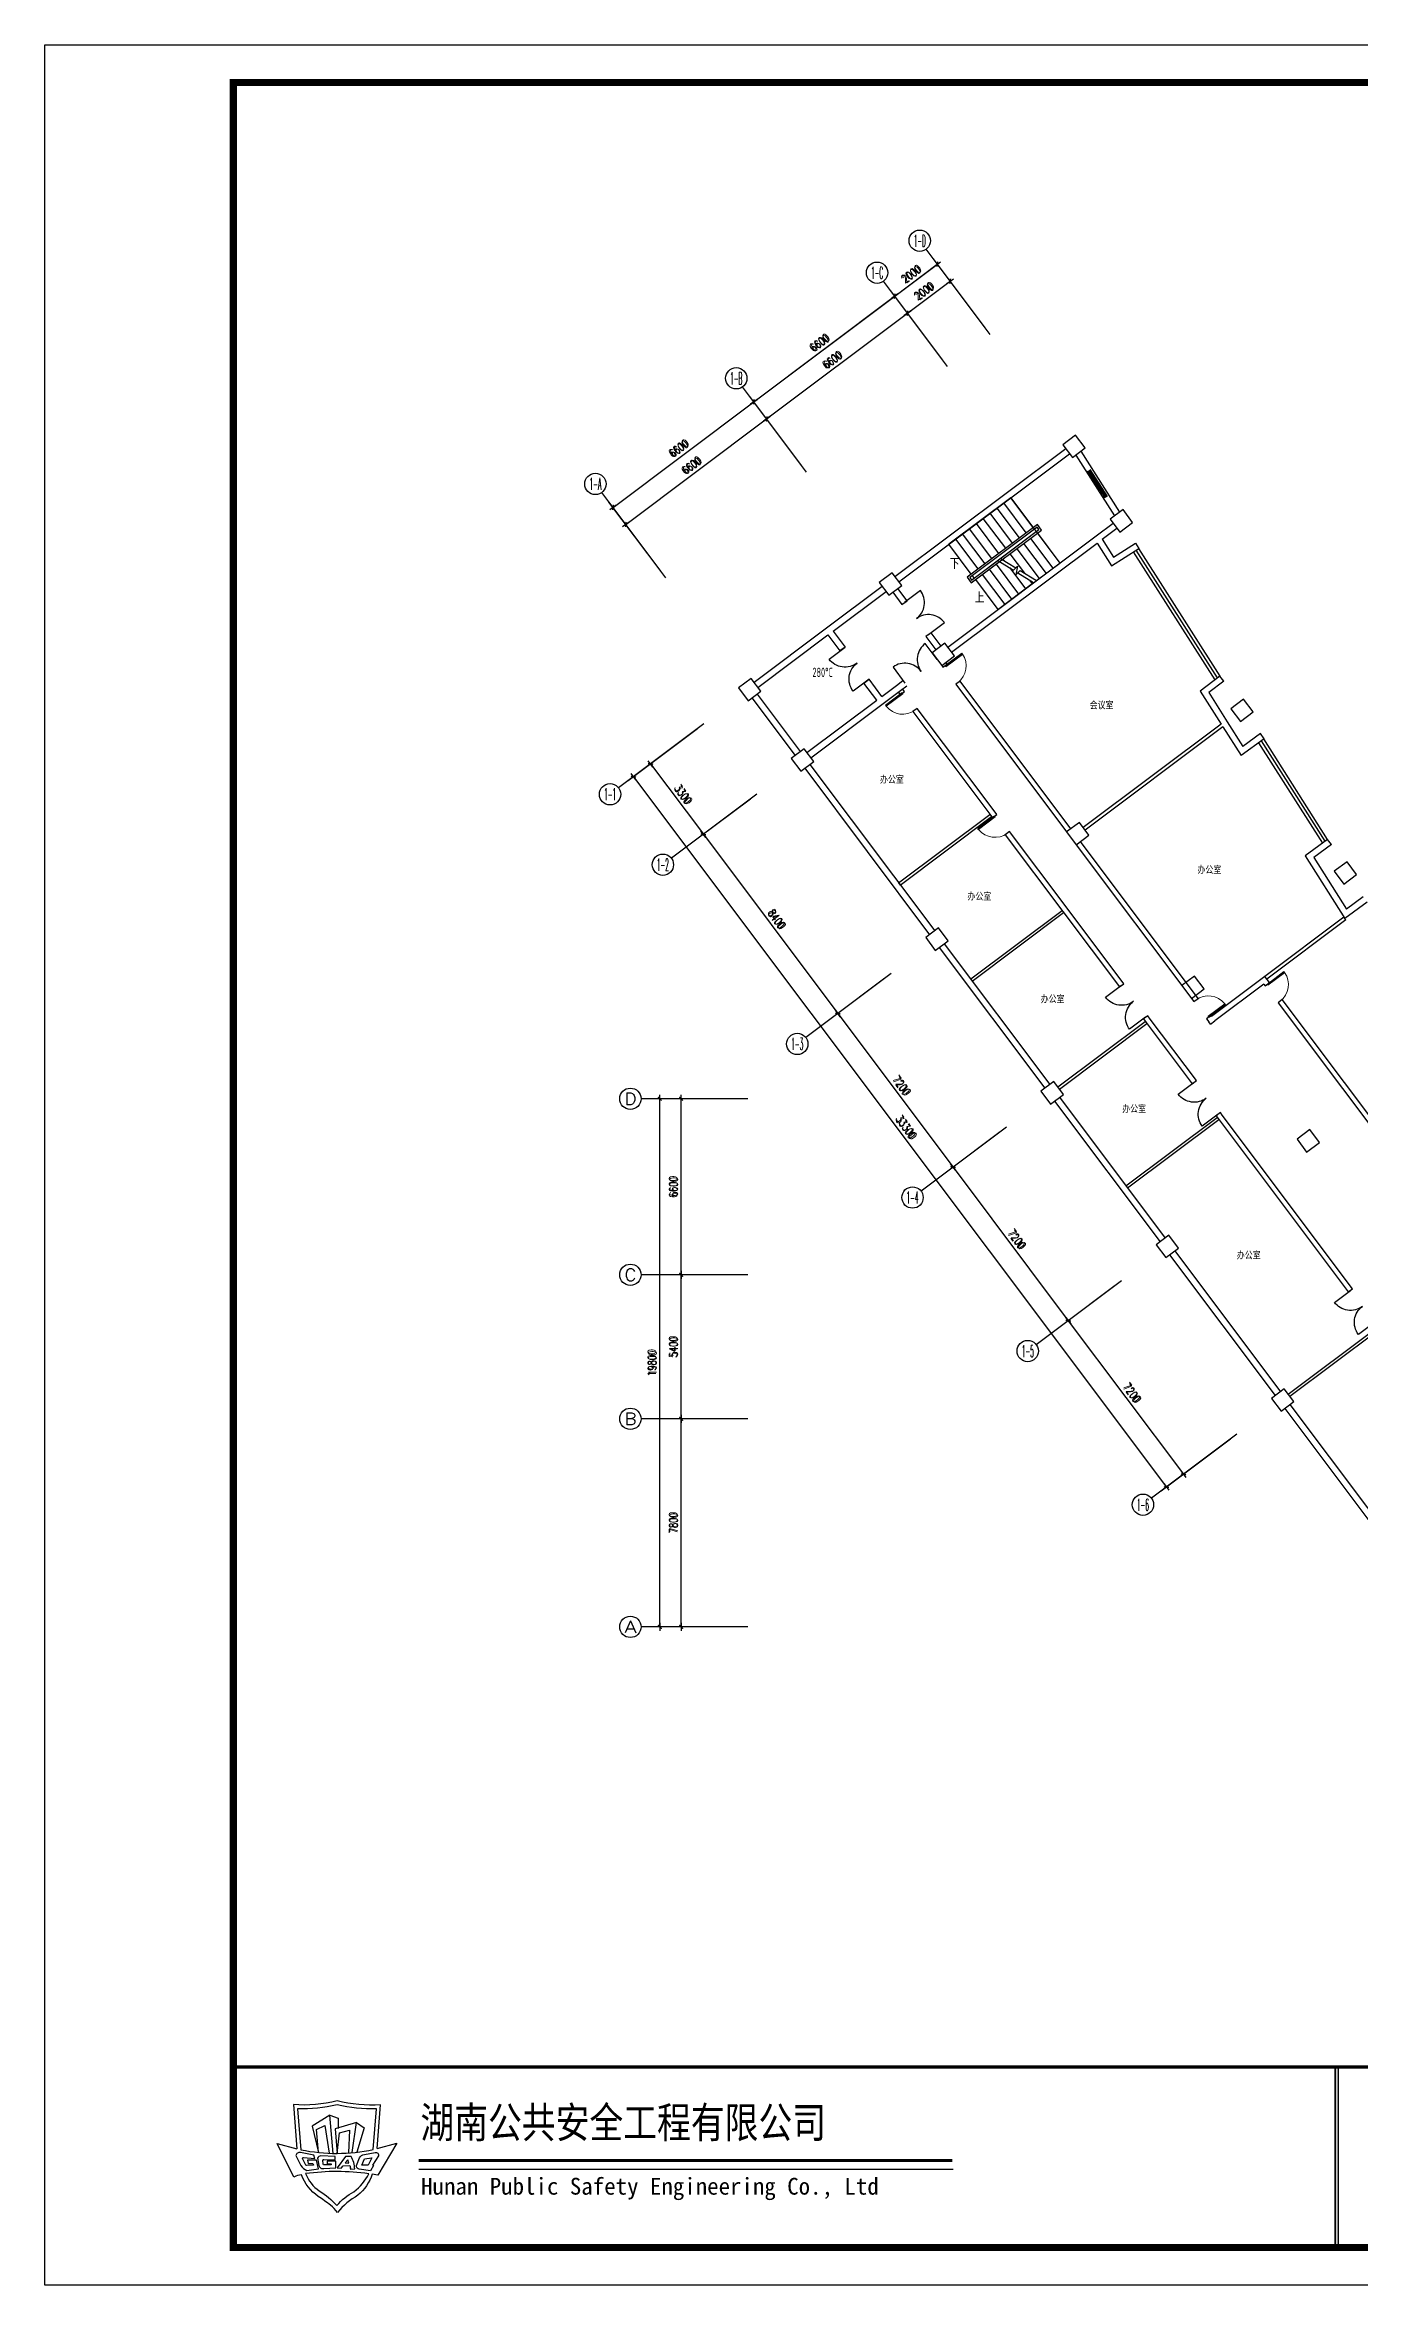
# Model space of a CAD drawing. Extents: x -149393 to 1177518, y -366685 to 296590.
# Drawn here: x 652374 to 701650, y 212582 to 296590 of the extents above; entities that cross this region are included whole.
import ezdxf
from ezdxf.enums import TextEntityAlignment as Align

# ---------------------------------------------------------------- set-up
doc = ezdxf.new("R2010")
doc.units = 0
doc.header["$LTSCALE"] = 1000
doc.header["$MEASUREMENT"] = 0
doc.layers.get('0').update_dxf_attribs({"linetype": 'CONTINUOUS'})
doc.layers.get('Defpoints').update_dxf_attribs({"linetype": 'CONTINUOUS'})
for name, color, linetype in [('ABDE_DENG', 4, 'CONTINUOUS'), ('AXIS', 3, 'CONTINUOUS'), ('AXIS_TEXT', 7, 'CONTINUOUS'), ('COLUMN', 9, 'CONTINUOUS'), ('LAYER6', 6, 'CONTINUOUS'), ('PUB_TITLE', 253, 'CONTINUOUS'), ('STAIR', 2, 'CONTINUOUS'), ('TEL_SYMB', 3, 'CONTINUOUS'), ('TEL_TEXT', 7, 'CONTINUOUS'), ('TH_TEXT', 7, 'CONTINUOUS'), ('WALL', 9, 'CONTINUOUS'), ('WALL-MOVE', 6, 'CONTINUOUS'), ('WINDOW', 4, 'CONTINUOUS'), ('图层3', 250, 'CONTINUOUS')]:
    doc.layers.add(name, color=color, linetype=linetype)
doc.styles.add('-黑体', font='simhei.ttf', dxfattribs={"width": 0.8})
doc.styles.add('_TCH_AXIS', font='COMPLEX', dxfattribs={"bigfont": 'GBCBIG'})
doc.styles.add('_TCH_DIM', font='SIMPLEX', dxfattribs={"bigfont": 'GBCBIG'})
doc.styles.add('_TCH_DIM_T3', font='SIMPLEX', dxfattribs={"width": 0.705882, "bigfont": 'GBCBIG'})
doc.styles.add('_TEL_DIM', font='', dxfattribs={"width": 0.8, "height": 3.5})
doc.styles.add('BAO', font='simhei.ttf', dxfattribs={"height": 20})
doc.styles.add('COMPLEX', font='COMPLEX')
doc.styles.add('DIM_FONT', font='SIMPLEX.shx', dxfattribs={"width": 0.8})
doc.styles.get("Standard").update_dxf_attribs({"font": 'gbenor.shx', "bigfont": 'gbcbig.shx'})
doc.styles.get('_TEL_DIM').set_extended_font_data('SimSun')
doc.dimstyles.new('_TCH_ARCH&&100', dxfattribs={"dimtxt": 297.5, "dimasz": 100, "dimexe": 250, "dimexo": 300, "dimgap": 126.25, "dimtad": 1, "dimdec": 0, "dimzin": 0, "dimdsep": 46, "dimtxsty": '_TCH_DIM_T3', "dimblk": 'ARCHTICK', "dimcen": 0.09, "dimclrt": 7, "dimazin": 2, "dimtfac": 1, "dimtdec": 0, "dimtix": 1, "dimtmove": 2, "dimatfit": 3, "dimfxl": 1, "dimtolj": 1, "dimtzin": 0, "dimarcsym": 0})
doc.dimstyles.new('DIMN', dxfattribs={"dimtxt": 300, "dimasz": 1, "dimexe": 250, "dimexo": 300, "dimgap": 150, "dimtad": 1, "dimdec": 0, "dimdsep": 46, "dimtxsty": 'DIM_FONT', "dimblk": '_DIMX', "dimcen": 2.5, "dimclrt": 7, "dimadec": 0, "dimazin": 0, "dimtfac": 1, "dimtdec": 0, "dimtix": 1, "dimtmove": 2, "dimatfit": 3, "dimldrblk": '_DIMX', "dimfxl": 1, "dimtolj": 1, "dimarcsym": 0})

# ---------------------------------------------------------------- blocks, each defined once
blk = doc.blocks.new('sdfs')
for p, q in [((-71908384, -77525171), (-71908178, -77525115)), ((-71908178, -77525115), (-71908377, -77525447)), ((-71908377, -77525447), (-71908433, -77525434))]:
    blk.add_line(p, q)
for points in [[(-71908384, -77525170), (-71908347, -77524719, -0.070191), (-71908797, -77524678, -0.081286), (-71909248, -77524717), (-71909212, -77525174)], [(-71908424, -77525180), (-71908390, -77524760, -0.06194), (-71908797, -77524718, -0.071571), (-71909205, -77524759), (-71909171, -77525183)], [(-71908793, -77525830, 0.079164), (-71908864, -77525756, 0.017587), (-71908992, -77525665, -0.151333), (-71909165, -77525443, 0.091265), (-71909243, -77525465), (-71909414, -77525118), (-71909212, -77525174)], [(-71909037, -77525238), (-71909174, -77525211, 0.425242), (-71909222, -77525244), (-71909170, -77525344, 0.188834), (-71909109, -77525397), (-71908987, -77525380), (-71909008, -77525292), (-71909104, -77525290), (-71909094, -77525325), (-71909046, -77525324), (-71909042, -77525343), (-71909112, -77525346, -0.388908), (-71909124, -77525336), (-71909154, -77525273, -0.729743), (-71909143, -77525263), (-71909027, -77525275), (-71909037, -77525238)], [(-71909171, -77525183, 0.104147), (-71908424, -77525180)], [(-71908430, -77525343), (-71908419, -77525346), (-71908452, -77525400), (-71908567, -77525385, -0.420793), (-71908596, -77525346), (-71908564, -77525268, -0.289513), (-71908514, -77525232), (-71908403, -77525211, -0.54216), (-71908369, -77525246), (-71908430, -77525343)], [(-71908469, -77525431, 0.068635), (-71909122, -77525430, 0.14553), (-71908981, -77525609, -0.078816), (-71908799, -77525759, -0.096853), (-71908623, -77525617, 0.115375), (-71908469, -77525431, -1.236528)], [(-71908817, -77525283), (-71908818, -77525251), (-71908963, -77525247, 0.31675), (-71908999, -77525271), (-71908984, -77525345, 0.454249), (-71908933, -77525375, -0.216798)], [(-71908933, -77525375), (-71908809, -77525371), (-71908809, -77525301), (-71908899, -77525301), (-71908899, -77525330), (-71908857, -77525330), (-71908857, -77525340), (-71908930, -77525340, -0.296815), (-71908939, -77525333), (-71908943, -77525291, -0.684505), (-71908932, -77525286), (-71908817, -77525284)], [(-71908652, -77525253), (-71908710, -77525252), (-71908795, -77525369), (-71908754, -77525374), (-71908734, -77525348), (-71908665, -77525347, -0.146125), (-71908660, -77525382), (-71908614, -77525381, 0.11925), (-71908652, -77525253, 1.231758)], [(-71908433, -77525434, -0.143259), (-71908582, -77525653, 0.08357), (-71908793, -77525830, -1.288368)]]:
    blk.add_lwpolyline(points, format="xyb")
for points in [[(-71908871, -77524827), (-71909053, -77524941), (-71908989, -77525211), (-71909011, -77524972), (-71908922, -77524931), (-71908880, -77525219)], [(-71908837, -77525220), (-71908871, -77524827), (-71908786, -77524856), (-71908785, -77524962)], [(-71908595, -77524903), (-71908817, -77524966), (-71908796, -77525220), (-71908771, -77525007), (-71908669, -77524980), (-71908678, -77525216)], [(-71908642, -77525213), (-71908595, -77524903), (-71908516, -77524956), (-71908594, -77525208)], [(-71908685, -77525288), (-71908714, -77525318), (-71908675, -77525320), (-71908685, -77525288)], [(-71908438, -77525266), (-71908477, -77525343), (-71908542, -77525343), (-71908514, -77525276), (-71908438, -77525266)]]:
    blk.add_lwpolyline(points)
blk = doc.blocks.new('_DIMX')
blk.add_line((-150, 0), (150, 0))
at = {"const_width": 50}
blk.add_lwpolyline([(-70, -70), (70, 70)], dxfattribs=at)
blk = doc.blocks.new('_ArchTick')
at = {"color": 0, "linetype": 'ByBlock', "const_width": 0.4}
blk.add_lwpolyline([(-0.5, -0.5), (0.5, 0.5)], dxfattribs=at)
blk = doc.blocks.new('*D548')
at = {"layer": 'AXIS', "color": 0, "lineweight": -2, "transparency": 16777216}
for p, q in [((684716, 286524), (686316, 287724)), ((687636, 285964), (686166, 287924)), ((686036, 284764), (684566, 286724))]:
    blk.add_line(p, q, dxfattribs=at)
at = {"layer": 'Defpoints', "color": 0, "transparency": 16777216}
for p in [(686316, 287724), (687816, 285724), (686216, 284524)]:
    blk.add_point(p, dxfattribs=at)
at = {"layer": 'AXIS', "color": 0, "lineweight": -2, "transparency": 16777216, "xscale": 100, "yscale": 100, "zscale": 100}
for p, rotation in [((686316, 287724), 36.87000000000068), ((684716, 286524), 216.8700000000007)]:
    blk.add_blockref('_ArchTick', p, dxfattribs=dict(at, rotation=rotation))
at = {"layer": 'AXIS', "color": 7, "transparency": 16777216, "insert": (685351, 287344), "char_height": 297.5, "attachment_point": 5, "rotation": 36.87, "style": '_TCH_DIM_T3'}
blk.add_mtext('\\A1;2000', dxfattribs=at)
blk = doc.blocks.new('*D549')
at = {"layer": 'AXIS', "color": 0, "lineweight": -2, "transparency": 16777216}
for p, q in [((684236, 287164), (685836, 288364)), ((687636, 285964), (685686, 288564)), ((686036, 284764), (684086, 287364))]:
    blk.add_line(p, q, dxfattribs=at)
at = {"layer": 'Defpoints', "color": 0, "transparency": 16777216}
for p in [(685836, 288364), (687816, 285724), (686216, 284524)]:
    blk.add_point(p, dxfattribs=at)
at = {"layer": 'AXIS', "color": 0, "lineweight": -2, "transparency": 16777216, "xscale": 100, "yscale": 100, "zscale": 100}
for p, rotation in [((685836, 288364), 36.87000000000068), ((684236, 287164), 216.8700000000007)]:
    blk.add_blockref('_ArchTick', p, dxfattribs=dict(at, rotation=rotation))
at = {"layer": 'AXIS', "color": 7, "transparency": 16777216, "insert": (684871, 287984), "char_height": 297.5, "attachment_point": 5, "rotation": 36.87, "style": '_TCH_DIM_T3'}
blk.add_mtext('\\A1;2000', dxfattribs=at)
blk = doc.blocks.new('*D550')
at = {"layer": 'AXIS', "color": 0, "lineweight": -2, "transparency": 16777216}
for p, q in [((679436, 282564), (684716, 286524)), ((686036, 284764), (684566, 286724)), ((680756, 280804), (679286, 282764))]:
    blk.add_line(p, q, dxfattribs=at)
at = {"layer": 'Defpoints', "color": 0, "transparency": 16777216}
for p in [(684716, 286524), (686216, 284524), (680936, 280564)]:
    blk.add_point(p, dxfattribs=at)
at = {"layer": 'AXIS', "color": 0, "lineweight": -2, "transparency": 16777216, "xscale": 100, "yscale": 100, "zscale": 100}
for p, rotation in [((684716, 286524), 36.86999999999998), ((679436, 282564), 216.87)]:
    blk.add_blockref('_ArchTick', p, dxfattribs=dict(at, rotation=rotation))
at = {"layer": 'AXIS', "color": 7, "transparency": 16777216, "insert": (681911, 284764), "char_height": 297.5, "attachment_point": 5, "rotation": 36.87, "style": '_TCH_DIM_T3'}
blk.add_mtext('\\A1;6600', dxfattribs=at)
blk = doc.blocks.new('*D551')
at = {"layer": 'AXIS', "color": 0, "lineweight": -2, "transparency": 16777216}
for p, q in [((686036, 284764), (684086, 287364)), ((678956, 283204), (684236, 287164)), ((680756, 280804), (678806, 283404))]:
    blk.add_line(p, q, dxfattribs=at)
at = {"layer": 'Defpoints', "color": 0, "transparency": 16777216}
for p in [(684236, 287164), (686216, 284524), (680936, 280564)]:
    blk.add_point(p, dxfattribs=at)
at = {"layer": 'AXIS', "color": 0, "lineweight": -2, "transparency": 16777216, "xscale": 100, "yscale": 100, "zscale": 100}
for p, rotation in [((684236, 287164), 36.86999999999998), ((678956, 283204), 216.87)]:
    blk.add_blockref('_ArchTick', p, dxfattribs=dict(at, rotation=rotation))
at = {"layer": 'AXIS', "color": 7, "transparency": 16777216, "insert": (681431, 285404), "char_height": 297.5, "attachment_point": 5, "rotation": 36.87, "style": '_TCH_DIM_T3'}
blk.add_mtext('\\A1;6600', dxfattribs=at)
blk = doc.blocks.new('*D552')
at = {"layer": 'AXIS', "color": 0, "lineweight": -2, "transparency": 16777216}
for p, q in [((674156, 278604), (679436, 282564)), ((680756, 280804), (679286, 282764)), ((675476, 276844), (674006, 278804))]:
    blk.add_line(p, q, dxfattribs=at)
at = {"layer": 'Defpoints', "color": 0, "transparency": 16777216}
for p in [(679436, 282564), (680936, 280564), (675656, 276604)]:
    blk.add_point(p, dxfattribs=at)
at = {"layer": 'AXIS', "color": 0, "lineweight": -2, "transparency": 16777216, "xscale": 100, "yscale": 100, "zscale": 100}
for p, rotation in [((679436, 282564), 36.86999999999998), ((674156, 278604), 216.87)]:
    blk.add_blockref('_ArchTick', p, dxfattribs=dict(at, rotation=rotation))
at = {"layer": 'AXIS', "color": 7, "transparency": 16777216, "insert": (676631, 280804), "char_height": 297.5, "attachment_point": 5, "rotation": 36.87, "style": '_TCH_DIM_T3'}
blk.add_mtext('\\A1;6600', dxfattribs=at)
blk = doc.blocks.new('*D553')
at = {"layer": 'AXIS', "color": 0, "lineweight": -2, "transparency": 16777216}
for p, q in [((673676, 279244), (678956, 283204)), ((680756, 280804), (678806, 283404)), ((675476, 276844), (673526, 279444))]:
    blk.add_line(p, q, dxfattribs=at)
at = {"layer": 'Defpoints', "color": 0, "transparency": 16777216}
for p in [(678956, 283204), (680936, 280564), (675656, 276604)]:
    blk.add_point(p, dxfattribs=at)
at = {"layer": 'AXIS', "color": 0, "lineweight": -2, "transparency": 16777216, "xscale": 100, "yscale": 100, "zscale": 100}
for p, rotation in [((678956, 283204), 36.86999999999998), ((673676, 279244), 216.87)]:
    blk.add_blockref('_ArchTick', p, dxfattribs=dict(at, rotation=rotation))
at = {"layer": 'AXIS', "color": 7, "transparency": 16777216, "insert": (676151, 281444), "char_height": 297.5, "attachment_point": 5, "rotation": 36.87, "style": '_TCH_DIM_T3'}
blk.add_mtext('\\A1;6600', dxfattribs=at)
blk = doc.blocks.new('*D564')
at = {"layer": 'AXIS', "color": 0, "lineweight": -2, "transparency": 16777216}
for p, q in [((683865, 261587), (681905, 260117)), ((682105, 260267), (686425, 254507)), ((688185, 255827), (686225, 254357))]:
    blk.add_line(p, q, dxfattribs=at)
at = {"layer": 'Defpoints', "color": 0, "transparency": 16777216}
for p in [(684105, 261767), (688425, 256007), (686425, 254507)]:
    blk.add_point(p, dxfattribs=at)
at = {"layer": 'AXIS', "color": 0, "lineweight": -2, "transparency": 16777216, "xscale": 100, "yscale": 100, "zscale": 100}
for p, rotation in [((682105, 260267), 126.8700000000011), ((686425, 254507), 306.8700000000011)]:
    blk.add_blockref('_ArchTick', p, dxfattribs=dict(at, rotation=rotation))
at = {"layer": 'AXIS', "color": 7, "transparency": 16777216, "insert": (684485, 257552), "char_height": 297.5, "attachment_point": 5, "rotation": 306.87, "style": '_TCH_DIM_T3'}
blk.add_mtext('\\A1;7200', dxfattribs=at)
blk = doc.blocks.new('*D565')
at = {"layer": 'AXIS', "color": 0, "lineweight": -2, "transparency": 16777216}
for p, q in [((692505, 250067), (690545, 248597)), ((690745, 248747), (695065, 242987)), ((696825, 244307), (694865, 242837))]:
    blk.add_line(p, q, dxfattribs=at)
at = {"layer": 'Defpoints', "color": 0, "transparency": 16777216}
for p in [(692745, 250247), (697065, 244487), (695065, 242987)]:
    blk.add_point(p, dxfattribs=at)
at = {"layer": 'AXIS', "color": 0, "lineweight": -2, "transparency": 16777216, "xscale": 100, "yscale": 100, "zscale": 100}
for p, rotation in [((690745, 248747), 126.8700000000012), ((695065, 242987), 306.8700000000013)]:
    blk.add_blockref('_ArchTick', p, dxfattribs=dict(at, rotation=rotation))
at = {"layer": 'AXIS', "color": 7, "transparency": 16777216, "insert": (693125, 246032), "char_height": 297.5, "attachment_point": 5, "rotation": 306.87, "style": '_TCH_DIM_T3'}
blk.add_mtext('\\A1;7200', dxfattribs=at)
blk = doc.blocks.new('*D566')
at = {"layer": 'AXIS', "color": 0, "lineweight": -2, "transparency": 16777216}
for p, q in [((676844, 270947), (674245, 268997)), ((674445, 269147), (694425, 242507)), ((696825, 244307), (694225, 242357))]:
    blk.add_line(p, q, dxfattribs=at)
at = {"layer": 'Defpoints', "color": 0, "transparency": 16777216}
for p in [(677084, 271127), (697065, 244487), (694425, 242507)]:
    blk.add_point(p, dxfattribs=at)
at = {"layer": 'AXIS', "color": 0, "lineweight": -2, "transparency": 16777216, "xscale": 100, "yscale": 100, "zscale": 100}
for p, rotation in [((674445, 269147), 126.8700000000008), ((694425, 242507), 306.8700000000008)]:
    blk.add_blockref('_ArchTick', p, dxfattribs=dict(at, rotation=rotation))
at = {"layer": 'AXIS', "color": 7, "transparency": 16777216, "insert": (684655, 255992), "char_height": 297.5, "attachment_point": 5, "rotation": 306.87, "style": '_TCH_DIM_T3'}
blk.add_mtext('\\A1;33300', dxfattribs=at)
blk = doc.blocks.new('*D567')
at = {"layer": 'AXIS', "color": 0, "lineweight": -2, "transparency": 16777216}
for p, q in [((688185, 255827), (686225, 254357)), ((686425, 254507), (690745, 248747)), ((692505, 250067), (690545, 248597))]:
    blk.add_line(p, q, dxfattribs=at)
at = {"layer": 'Defpoints', "color": 0, "transparency": 16777216}
for p in [(688425, 256007), (692745, 250247), (690745, 248747)]:
    blk.add_point(p, dxfattribs=at)
at = {"layer": 'AXIS', "color": 0, "lineweight": -2, "transparency": 16777216, "xscale": 100, "yscale": 100, "zscale": 100}
for p, rotation in [((686425, 254507), 126.8700000000003), ((690745, 248747), 306.8700000000003)]:
    blk.add_blockref('_ArchTick', p, dxfattribs=dict(at, rotation=rotation))
at = {"layer": 'AXIS', "color": 7, "transparency": 16777216, "insert": (688805, 251792), "char_height": 297.5, "attachment_point": 5, "rotation": 306.87, "style": '_TCH_DIM_T3'}
blk.add_mtext('\\A1;7200', dxfattribs=at)
blk = doc.blocks.new('*D568')
at = {"layer": 'AXIS', "color": 0, "lineweight": -2, "transparency": 16777216}
for p, q in [((678825, 268307), (676865, 266837)), ((677065, 266987), (682105, 260267)), ((683865, 261587), (681905, 260117))]:
    blk.add_line(p, q, dxfattribs=at)
at = {"layer": 'Defpoints', "color": 0, "transparency": 16777216}
for p in [(679065, 268487), (684105, 261767), (682105, 260267)]:
    blk.add_point(p, dxfattribs=at)
at = {"layer": 'AXIS', "color": 0, "lineweight": -2, "transparency": 16777216, "xscale": 100, "yscale": 100, "zscale": 100}
for p, rotation in [((677065, 266987), 126.8700000000008), ((682105, 260267), 306.8700000000008)]:
    blk.add_blockref('_ArchTick', p, dxfattribs=dict(at, rotation=rotation))
at = {"layer": 'AXIS', "color": 7, "transparency": 16777216, "insert": (679805, 263792), "char_height": 297.5, "attachment_point": 5, "rotation": 306.87, "style": '_TCH_DIM_T3'}
blk.add_mtext('\\A1;8400', dxfattribs=at)
blk = doc.blocks.new('*D569')
at = {"layer": 'AXIS', "color": 0, "lineweight": -2, "transparency": 16777216}
for p, q in [((676844, 270947), (674884, 269477)), ((675084, 269627), (677065, 266987)), ((678825, 268307), (676865, 266837))]:
    blk.add_line(p, q, dxfattribs=at)
at = {"layer": 'Defpoints', "color": 0, "transparency": 16777216}
for p in [(677084, 271127), (679065, 268487), (677065, 266987)]:
    blk.add_point(p, dxfattribs=at)
at = {"layer": 'AXIS', "color": 0, "lineweight": -2, "transparency": 16777216, "xscale": 100, "yscale": 100, "zscale": 100}
for p, rotation in [((675084, 269627), 126.8700000000016), ((677065, 266987), 306.8700000000015)]:
    blk.add_blockref('_ArchTick', p, dxfattribs=dict(at, rotation=rotation))
at = {"layer": 'AXIS', "color": 7, "transparency": 16777216, "insert": (676295, 268472), "char_height": 297.5, "attachment_point": 5, "rotation": 306.87, "style": '_TCH_DIM_T3'}
blk.add_mtext('\\A1;3300', dxfattribs=at)
blk = doc.blocks.new('*D575')
at = {"layer": 'AXIS', "color": 0, "lineweight": -2, "transparency": 16777216}
for p, q in [((678430, 245068), (675980, 245068)), ((676230, 237268), (676230, 245068)), ((678430, 237268), (675980, 237268))]:
    blk.add_line(p, q, dxfattribs=at)
at = {"layer": 'Defpoints', "color": 0, "transparency": 16777216}
for p in [(676230, 245068), (678730, 245068), (678730, 237268)]:
    blk.add_point(p, dxfattribs=at)
at = {"layer": 'AXIS', "color": 0, "lineweight": -2, "transparency": 16777216, "xscale": 100, "yscale": 100, "zscale": 100}
for p, rotation in [((676230, 245068), 90), ((676230, 237268), 270)]:
    blk.add_blockref('_ArchTick', p, dxfattribs=dict(at, rotation=rotation))
at = {"layer": 'AXIS', "color": 7, "transparency": 16777216, "insert": (675955, 241168), "char_height": 297.5, "attachment_point": 5, "rotation": 90, "style": '_TCH_DIM_T3'}
blk.add_mtext('\\A1;7800', dxfattribs=at)
blk = doc.blocks.new('*D576')
at = {"layer": 'AXIS', "color": 0, "lineweight": -2, "transparency": 16777216}
for p, q in [((678130, 257068), (675180, 257068)), ((675430, 237268), (675430, 257068)), ((678130, 237268), (675180, 237268))]:
    blk.add_line(p, q, dxfattribs=at)
at = {"layer": 'Defpoints', "color": 0, "transparency": 16777216}
for p in [(675430, 257068), (678430, 257068), (678430, 237268)]:
    blk.add_point(p, dxfattribs=at)
at = {"layer": 'AXIS', "color": 0, "lineweight": -2, "transparency": 16777216, "xscale": 100, "yscale": 100, "zscale": 100}
for p, rotation in [((675430, 257068), 90), ((675430, 237268), 270)]:
    blk.add_blockref('_ArchTick', p, dxfattribs=dict(at, rotation=rotation))
at = {"layer": 'AXIS', "color": 7, "transparency": 16777216, "insert": (675155, 247168), "char_height": 297.5, "attachment_point": 5, "rotation": 90, "style": '_TCH_DIM_T3'}
blk.add_mtext('\\A1;19800', dxfattribs=at)
blk = doc.blocks.new('*D577')
at = {"layer": 'AXIS', "color": 0, "lineweight": -2, "transparency": 16777216}
for p, q in [((678430, 250468), (675980, 250468)), ((676230, 245068), (676230, 250468)), ((678430, 245068), (675980, 245068))]:
    blk.add_line(p, q, dxfattribs=at)
at = {"layer": 'Defpoints', "color": 0, "transparency": 16777216}
for p in [(676230, 250468), (678730, 250468), (678730, 245068)]:
    blk.add_point(p, dxfattribs=at)
at = {"layer": 'AXIS', "color": 0, "lineweight": -2, "transparency": 16777216, "xscale": 100, "yscale": 100, "zscale": 100}
for p, rotation in [((676230, 250468), 90), ((676230, 245068), 270)]:
    blk.add_blockref('_ArchTick', p, dxfattribs=dict(at, rotation=rotation))
at = {"layer": 'AXIS', "color": 7, "transparency": 16777216, "insert": (675955, 247768), "char_height": 297.5, "attachment_point": 5, "rotation": 90, "style": '_TCH_DIM_T3'}
blk.add_mtext('\\A1;5400', dxfattribs=at)
blk = doc.blocks.new('*D578')
at = {"layer": 'AXIS', "color": 0, "lineweight": -2, "transparency": 16777216}
for p, q in [((678430, 257068), (675980, 257068)), ((676230, 250468), (676230, 257068)), ((678430, 250468), (675980, 250468))]:
    blk.add_line(p, q, dxfattribs=at)
at = {"layer": 'Defpoints', "color": 0, "transparency": 16777216}
for p in [(676230, 257068), (678730, 257068), (678730, 250468)]:
    blk.add_point(p, dxfattribs=at)
at = {"layer": 'AXIS', "color": 0, "lineweight": -2, "transparency": 16777216, "xscale": 100, "yscale": 100, "zscale": 100}
for p, rotation in [((676230, 257068), 90), ((676230, 250468), 270)]:
    blk.add_blockref('_ArchTick', p, dxfattribs=dict(at, rotation=rotation))
at = {"layer": 'AXIS', "color": 7, "transparency": 16777216, "insert": (675955, 253768), "char_height": 297.5, "attachment_point": 5, "rotation": 90, "style": '_TCH_DIM_T3'}
blk.add_mtext('\\A1;6600', dxfattribs=at)
blk = doc.blocks.new('_FZHK')
blk.add_lwpolyline([(-0.5, -0.5), (0.5, -0.5), (0.5, 0.5), (-0.5, 0.5)], close=True)
blk = doc.blocks.new('_AXISO')
blk.add_circle((0, 0), 0.5)
at = {"layer": 'AXIS_TEXT', "style": 'COMPLEX', "width": 1.041667}
blk.add_attdef('A', text='', height=0.56, dxfattribs=at).set_placement((-0.25, -0.28), (0.25, -0.28), align=Align.FIT)
blk = doc.blocks.new('$TCHSYS$WIN2D')
for p, q in [((-0.5, 0.5), (0.5, 0.5)), ((0.5, 0.167), (-0.5, 0.167)), ((0.5, -0.167), (-0.5, -0.167)), ((-0.5, -0.5), (0.5, -0.5))]:
    blk.add_line(p, q)
blk = doc.blocks.new('$DorLib2D$00000001')
for p, q in [((0.45, 0.975), (0.5, 0.975)), ((0.45, 0), (0.45, 0.975)), ((0.5, 0), (0.45, 0)), ((0.5, 0), (0.5, 0.975))]:
    blk.add_line(p, q)
at = {"lineweight": 13}
blk.add_arc((0.475, 0), 0.975, 91.46928, 180, dxfattribs=at)

msp = doc.modelspace()

# ---------------------------------------------------------------- hatches: boundary and pattern name
at = {"layer": 'ABDE_DENG'}
msp.add_hatch(color=256, dxfattribs=at).paths.add_polyline_path([(700745.1, 220764.4), (700865.9, 220764.4), (700865.9, 213996), (700745.1, 213996)])

# ---------------------------------------------------------------- linework, layer by layer
at = {"color": 59}
for p, q in [((696246.8, 272775.7), (693192.4, 277575.9)), ((696343.1, 272848), (693293.7, 277640.3)), ((696439.3, 272920.2), (693394.9, 277704.7)), ((700468.1, 266797.1), (698081.4, 270563)), ((700281.2, 266659.7), (697887.6, 270420.6)), ((700378.1, 266731), (697984.5, 270491.8))]:
    msp.add_line(p, q, dxfattribs=at)
at = {"layer": 'ABDE_DENG'}
msp.add_lwpolyline([(700745.1, 220764.4), (700865.9, 220764.4), (700865.9, 213996), (700745.1, 213996)], close=True, dxfattribs=at)
msp.add_lwpolyline([(700865.9, 220764.4), (700865.9, 213996)], dxfattribs=at)
at = {"layer": 'AXIS'}
for p, q in [((687815.6, 285724.2), (685415.6, 288924.2)), ((686215.6, 284524.2), (683815.6, 287724.2)), ((680935.6, 280564.2), (678535.6, 283764.2)), ((675655.6, 276604.2), (673255.6, 279804.2)), ((677084.5, 271127.1), (673884.5, 268727.1)), ((679064.5, 268487.1), (675864.5, 266087.1)), ((679064.5, 268487.1), (675864.5, 266087.1)), ((684104.5, 261767.1), (680904.5, 259367.1)), ((678729.7, 257068.1), (674729.7, 257068.1)), ((688424.5, 256007.1), (685224.5, 253607.1)), ((678729.7, 250468.1), (674729.7, 250468.1)), ((678729.7, 250468.1), (674729.7, 250468.1)), ((692744.5, 250247.1), (689544.5, 247847.1)), ((678729.7, 245068.1), (674729.7, 245068.1)), ((678729.7, 245068.1), (674729.7, 245068.1)), ((697064.5, 244487.1), (693864.5, 242087.1)), ((678729.7, 237268.1), (674729.7, 237268.1))]:
    msp.add_line(p, q, dxfattribs=at)
for centre in [(673564.5, 268487.1), (675544.5, 265847.1), (680584.5, 259127.1), (674329.7, 257068.1), (684904.5, 253367.1), (674329.7, 250468.1), (674329.7, 245068.1), (674329.7, 237268.1)]:
    msp.add_circle(centre, 400, dxfattribs=at)
at = {"layer": 'PUB_TITLE'}
for p, q in [((700745.1, 220764.4), (700745.1, 213996)), ((700865.9, 220764.4), (700865.9, 213996))]:
    msp.add_line(p, q, dxfattribs=at)
msp.add_lwpolyline([(652374.5, 296590.3), (771174.5, 296590.3), (771174.5, 212581.7), (652374.5, 212581.7)], close=True, dxfattribs=at)
at = {"layer": 'PUB_TITLE', "const_width": 270.7}
msp.add_lwpolyline([(659445.9, 295176), (769760.2, 295176), (769760.2, 213996), (659445.9, 213996), (659445.9, 295176)], close=True, dxfattribs=at)
at = {"layer": 'PUB_TITLE', "const_width": 135.4}
msp.add_lwpolyline([(659445.9, 220764.4), (769760.2, 220764.4)], dxfattribs=at)
at = {"layer": 'STAIR', "color": 59}
for p, q in [((688590.5, 279606.6), (686266.8, 277863.9)), ((688655.1, 277906.9), (687816, 279025.7)), ((688913.3, 278100.5), (688074.2, 279219.3)), ((689171.5, 278294.2), (688332.3, 279413)), ((689429.6, 278487.8), (688590.5, 279606.6)), ((688590.5, 279606.6), (690426.5, 277158.6)), ((687622.3, 277132.3), (686783.2, 278251.1)), ((689587.4, 278606.1), (686948.2, 276626.7)), ((687880.5, 277326), (687041.4, 278444.8)), ((689573.1, 278505.7), (687048.6, 276612.4)), ((687106, 276416.3), (689745.2, 278395.8)), ((687120.3, 276516.7), (689644.8, 278410.1)), ((689472.7, 278430.4), (687149, 276687.7)), ((688138.7, 277519.6), (687299.6, 278638.4)), ((688396.9, 277713.2), (687557.8, 278832.1)), ((688201.6, 277327.7), (689544.4, 278334.8)), ((689329.2, 278083.8), (690168.3, 276965)), ((689644.8, 278410.1), (689573.1, 278505.7)), ((689745.2, 278395.8), (689587.4, 278606.1)), ((689587.4, 278277.4), (690426.5, 277158.6)), ((687106, 276745), (686266.8, 277863.9)), ((687364.1, 276938.7), (686525, 278057.5)), ((687220.7, 276592), (688098.8, 277250.6)), ((688098.8, 277250.6), (688687.2, 276889)), ((688201.6, 277327.7), (688777.1, 276974.1)), ((688296.5, 277309.2), (688351.9, 277235.3)), ((688554.7, 277502.9), (689100.2, 276775.5)), ((688812.9, 277696.5), (689652, 276577.7)), ((689071, 277890.2), (689910.2, 276771.3)), ((686948.2, 276626.7), (687106, 276416.3)), ((687048.6, 276612.4), (687120.3, 276516.7)), ((687220.7, 276592), (687149, 276687.7)), ((687263.7, 276534.7), (688102.8, 275415.9)), ((687521.9, 276728.3), (688361, 275609.5)), ((687780.1, 276922), (688619.2, 275803.1)), ((688038.3, 277115.6), (688877.4, 275996.8)), ((688102.8, 275415.9), (689445.6, 276423)), ((688547.1, 276975.1), (689135.6, 276190.4)), ((688687.2, 276889), (688842.1, 277035.6)), ((688842.1, 277035.6), (688777.6, 276720.7)), ((688777.6, 276720.7), (688939.7, 276874.1)), ((688849.9, 276789.1), (689445.6, 276423)), ((688939.7, 276874.1), (689548.5, 276500.1)), ((689295.3, 276515.3), (689393.8, 276384.1)), ((689548.5, 276500.1), (690426.5, 277158.6))]:
    msp.add_line(p, q, dxfattribs=at)
at = {"layer": 'TEL_SYMB', "color": 59, "elevation": 1793}
msp.add_lwpolyline([(686578.8, 277178.9, 0, 0, 0), (689605.3, 279448.8, 0, 0, 0), (690559.2, 278177, 0, 0, 0), (689239.6, 277187.3, 95.6, 0, 0), (688952.7, 276972.2, 0, 0, 0)], format="xyseb", dxfattribs=at)
at = {"layer": 'TEL_SYMB', "color": 59}
msp.add_lwpolyline([(687532.7, 275907.1, 0, 0, 0), (688407.6, 276563.4, 95.6, 0, 0), (688694.5, 276778.5, 0, 0, 0)], format="xyseb", dxfattribs=at)
at = {"layer": 'WALL', "color": 59}
for p, q in [((684247, 276649), (690647, 281449)), ((684391, 276457), (690791, 281257)), ((691024.2, 281206.9), (692478, 278922.2)), ((691216.8, 281351.3), (692670.6, 279066.7)), ((686227, 274009), (691784.4, 278177.1)), ((691784.4, 278177.1), (692423.8, 278656.6)), ((692017.3, 278051.7), (692567.8, 278464.6)), ((686371, 273817), (691824.8, 277907.3)), ((691824.8, 277907.3), (692369, 277052)), ((692017.3, 278051.7), (692442.7, 277383.3)), ((692369, 277052), (693394.9, 277704.7)), ((692442.7, 277383.3), (693266.1, 277907.2)), ((693266.1, 277907.2), (693394.9, 277704.7)), ((681683.8, 274726.5), (683767, 276289)), ((681923.8, 274606.5), (683911, 276097)), ((684163, 276061), (684507.1, 275602.2)), ((684699.1, 275746.2), (684355, 276205)), ((684507.1, 275602.2), (684699.1, 275746.2)), ((678967, 272689), (681683.8, 274726.5)), ((679111, 272497), (681731.8, 274462.5)), ((681731.8, 274462.5), (682183.9, 273859.7)), ((681923.8, 274606.5), (682375.9, 274003.7)), ((682375.9, 274003.7), (682183.9, 273859.7)), ((685599.1, 274546.2), (685407.1, 274402.2)), ((685407.1, 274402.2), (685783, 273901)), ((685975, 274045), (685599.1, 274546.2)), ((679075, 272245), (680695, 270085)), ((683083.9, 272659.7), (683275.9, 272803.7)), ((683567.8, 272014.5), (683083.9, 272659.7)), ((683759.8, 272158.5), (683275.9, 272803.7)), ((683759.8, 272158.5), (684307, 272569)), ((683807.8, 271894.5), (684451, 272377)), ((684307, 272569), (684547, 272748.9)), ((684451, 272377), (684691, 272556.9)), ((696431.9, 272914.6), (695688.9, 272357.3)), ((695688.9, 272357.3), (696475.8, 271120.6)), ((696575.9, 272722.6), (696010.6, 272298.6)), ((696010.6, 272298.6), (696705.6, 271206.4)), ((696575.9, 272722.6), (696431.9, 272914.6)), ((678883, 272101), (680503, 269941)), ((680947, 270049), (683567.8, 272014.5)), ((681091, 269857), (683807.8, 271894.5)), ((696475.8, 271120.6), (691303, 267241)), ((696540.4, 271019), (691375, 267145)), ((696540.4, 271019), (697229.1, 269936.7)), ((696705.6, 271206.4), (697293.8, 270282.1)), ((698087.9, 270567.8), (697229.1, 269936.7)), ((697945.8, 270761.2), (697293.8, 270282.1)), ((698087.9, 270567.8), (697945.8, 270761.2)), ((680863, 269461), (685543, 263221)), ((681055, 269605), (685735, 263365)), ((700468.1, 266797.1), (699622.3, 266175.6)), ((700610.2, 266603.7), (699945.2, 266115.1)), ((700610.2, 266603.7), (700468.1, 266797.1)), ((699622.3, 266175.6), (701114.6, 263830.3)), ((699945.2, 266115.1), (701178.7, 264176.6)), ((701800.5, 264637.5), (701178.7, 264176.6)), ((701078.5, 263878.2), (698119, 261653)), ((701150.6, 263782.3), (701078.5, 263878.2)), ((701943.4, 264444.7), (701114.6, 263830.3)), ((701150.6, 263782.3), (698191.1, 261557)), ((685903, 262741), (689863, 257461)), ((686095, 262885), (690055, 257605)), ((698191.1, 261557), (698119, 261653)), ((690415, 257125), (694375.1, 251845)), ((690223, 256981), (694183.1, 251701)), ((694543.1, 251221), (698503.1, 245941)), ((694735.1, 251365), (698695.1, 246085)), ((698863.1, 245461), (703252.8, 239608.1)), ((699055.1, 245605), (703462.8, 239728.1))]:
    msp.add_line(p, q, dxfattribs=at)
at = {"layer": 'WALL'}
for p, q in [((685999, 273313), (686045.7, 273250.7)), ((686045.7, 273250.7), (686205.7, 273370.7)), ((686205.7, 273370.7), (686159, 273433)), ((684371, 272317), (684439.5, 272225.6)), ((684439.5, 272225.6), (684599.5, 272345.6)), ((684599.5, 272345.6), (684531, 272437)), ((686685.7, 272730.7), (686525.7, 272610.7)), ((686525.7, 272610.7), (690679, 267073)), ((690839, 267193), (686685.7, 272730.7)), ((685079.5, 271705.6), (684919.5, 271585.6)), ((684919.5, 271585.6), (687839, 267693)), ((687999, 267813), (685079.5, 271705.6)), ((687839, 267693), (687903.2, 267607.5)), ((687903.2, 267607.5), (688063.2, 267727.5)), ((688063.2, 267727.5), (687999, 267813)), ((688543.2, 267087.5), (688383.2, 266967.5)), ((688383.2, 266967.5), (690539, 264093)), ((690699, 264213), (688543.2, 267087.5)), ((691039, 266593), (695449.2, 260712.7)), ((695609.2, 260832.7), (691199, 266713)), ((690539, 264093), (692660.9, 261263.9)), ((692820.9, 261383.9), (690699, 264213)), ((692660.9, 261263.9), (692820.9, 261383.9)), ((698119, 261653), (696119, 260153)), ((698079, 261373), (696239, 259993)), ((698079, 261373), (698127, 261309)), ((698287, 261429), (698119, 261653)), ((698127, 261309), (698287, 261429)), ((695449.2, 260712.7), (695609.2, 260832.7)), ((698767, 260789), (698607, 260669)), ((698607, 260669), (704887.7, 252294.8)), ((704887.7, 252628.1), (698767, 260789)), ((693720.9, 260183.9), (693560.9, 260063.9)), ((693560.9, 260063.9), (693659, 259933)), ((693659, 259933), (695386.7, 257629.5)), ((693819, 260053), (693720.9, 260183.9)), ((695546.7, 257749.5), (693819, 260053)), ((696089.2, 260192.7), (695929.2, 260072.7)), ((695929.2, 260072.7), (696019, 259953)), ((696079, 259873), (696019, 259953)), ((696079, 259873), (696239, 259993)), ((696119, 260153), (696089.2, 260192.7)), ((696239, 259993), (696239, 259993)), ((695386.7, 257629.5), (695546.7, 257749.5)), ((696446.7, 256549.5), (696286.7, 256429.5)), ((696286.7, 256429.5), (696359.1, 256333)), ((696359.1, 256333), (701240.5, 249824.4)), ((696519.1, 256453), (696446.7, 256549.5)), ((701400.5, 249944.4), (696519.1, 256453)), ((701240.5, 249824.4), (701400.5, 249944.4))]:
    msp.add_line(p, q, dxfattribs=at)
at = {"layer": 'WALL-MOVE', "color": 59}
for p, q in [((684385, 265165), (687809, 267733)), ((684445, 265085), (687869, 267653)), ((684385, 265165), (684445, 265085)), ((687085, 261565), (690509, 264133)), ((687145, 261485), (690569, 264053)), ((687085, 261565), (687145, 261485)), ((690349, 257513), (693629, 259973)), ((690409, 257433), (693689, 259893)), ((692905.1, 253805), (696329.1, 256373)), ((692965.1, 253725), (696389.1, 256293)), ((692905.1, 253805), (692965.1, 253725)), ((698989.1, 245993), (702269.1, 248453)), ((699049.1, 245913), (702329.1, 248373))]:
    msp.add_line(p, q, dxfattribs=at)
at = {"layer": 'WINDOW', "color": 59, "extrusion": (7.34766e-17, -9.79684e-17, -1)}
msp.add_lwpolyline([(-685503.1, 274474.2), (-686103.1, 274924.2, -0.4142136), (-685053.1, 275074.2, -0.4142136), (-685203.1, 276124.2), (-684603.1, 275674.2)], format="xyb", dxfattribs=at)
at = {"layer": 'WINDOW', "color": 59, "extrusion": (0, 0, -1)}
msp.add_lwpolyline([(-683275.9, 272803.7), (-682675.9, 272353.7, 0.4142136), (-682825.9, 273403.7, 0.4142136), (-681775.9, 273553.7), (-682375.9, 274003.7)], format="xyb", dxfattribs=at)
at = {"layer": 'WINDOW', "color": 59, "extrusion": (9.87497e-17, 7.24231e-17, -1)}
msp.add_lwpolyline([(-685828.6, 273540), (-685385, 274144.8, -0.4142136), (-685223.8, 273096.5, -0.4142136), (-684175.4, 273257.7), (-684619, 272652.9)], format="xyb", dxfattribs=at)
at = {"layer": 'WINDOW', "color": 59}
for points in [[(693640.9, 260123.9), (693040.9, 259673.9, -0.4142136), (693190.9, 260723.9, -0.4142136), (692140.9, 260873.9), (692740.9, 261323.9)], [(696366.7, 256489.5), (695766.7, 256039.5, -0.4142136), (695916.7, 257089.5, -0.4142136), (694866.7, 257239.5), (695466.7, 257689.5)], [(702220.5, 248684.4), (701620.5, 248234.4, -0.4142136), (701770.5, 249284.4, -0.4142136), (700720.5, 249434.4), (701320.5, 249884.4)]]:
    msp.add_lwpolyline(points, format="xyb", dxfattribs=at)
at = {"layer": '图层3'}
msp.add_line((666394.1, 216932.6), (686429, 216932.6), dxfattribs=at)
at = {"layer": '图层3', "const_width": 123.3}
msp.add_lwpolyline([(666394.1, 217256.9), (686401.7, 217256.9)], dxfattribs=at)

# ---------------------------------------------------------------- block references
at = {"layer": 'AXIS'}
ref = msp.add_blockref('_AXISO', (685175.6, 289244.2), dxfattribs=dict(at, xscale=800, yscale=800, zscale=800))
ref.add_attrib('A', '1-D', dxfattribs={"layer": 'AXIS_TEXT', "height": 452.55, "style": '_TCH_AXIS', "width": 0.362069}).set_placement((684949.3, 289017.9), (685401.9, 289017.9), align=Align.FIT)
ref = msp.add_blockref('_AXISO', (683575.6, 288044.2), dxfattribs=dict(at, xscale=800, yscale=800, zscale=800))
ref.add_attrib('A', '1-C', dxfattribs={"layer": 'AXIS_TEXT', "height": 452.55, "style": '_TCH_AXIS', "width": 0.375}).set_placement((683349.3, 287817.9), (683801.9, 287817.9), align=Align.FIT)
ref = msp.add_blockref('_AXISO', (678295.6, 284084.2), dxfattribs=dict(at, xscale=800, yscale=800, zscale=800))
ref.add_attrib('A', '1-B', dxfattribs={"layer": 'AXIS_TEXT', "height": 452.55, "style": '_TCH_AXIS', "width": 0.362069}).set_placement((678069.3, 283857.9), (678521.9, 283857.9), align=Align.FIT)
ref = msp.add_blockref('_AXISO', (673015.6, 280124.2), dxfattribs=dict(at, xscale=800, yscale=800, zscale=800))
ref.add_attrib('A', '1-A', dxfattribs={"layer": 'AXIS_TEXT', "height": 452.55, "style": '_TCH_AXIS', "width": 0.355932}).set_placement((672789.3, 279897.9), (673241.9, 279897.9), align=Align.FIT)
ref = msp.add_blockref('_AXISO', (689224.5, 247607.1), dxfattribs=dict(at, xscale=800, yscale=800, zscale=800))
ref.add_attrib('A', '1-5', dxfattribs={"layer": 'AXIS_TEXT', "height": 452.55, "style": '_TCH_AXIS', "width": 0.381818}).set_placement((688998.3, 247380.8), (689450.8, 247380.8), align=Align.FIT)
ref = msp.add_blockref('_AXISO', (693544.5, 241847.1), dxfattribs=dict(at, xscale=800, yscale=800, zscale=800))
ref.add_attrib('A', '1-6', dxfattribs={"layer": 'AXIS_TEXT', "height": 452.55, "style": '_TCH_AXIS', "width": 0.381818}).set_placement((693318.3, 241620.8), (693770.8, 241620.8), align=Align.FIT)
at = {"layer": 'COLUMN', "color": 59}
for p, xscale, yscale, zscale, rotation in [((690959, 281533), 600.0000000000551, 600.0000000000551, 600.0000000000551, 36.86999999999735), ((692735.8, 278740.6), 600.0000000000144, 600.0000000000144, 600.0000000000144, 306.8700000000038), ((684079, 276373), 599.999999999962, 599.999999999962, 599.999999999962, 36.87000000000402), ((686059, 273733), 599.9999999999445, 599.9999999999445, 599.9999999999445, 306.8699999999949), ((678799, 272413), 599.999999999962, 599.999999999962, 599.999999999962, 36.87000000000402), ((697258.6, 271632.7), 599.9999999999562, 599.9999999999562, 599.9999999999562, 306.869999999994), ((680779, 269773), 599.999999999962, 599.999999999962, 599.999999999962, 36.87000000000402), ((691099, 267013), 599.9999999999445, 599.9999999999445, 599.9999999999445, 306.8699999999949), ((701135.2, 265540.2), 599.9999999999562, 599.9999999999562, 599.9999999999562, 306.869999999994), ((685819, 263053), 600.0000000000464, 600.0000000000464, 600.0000000000464, 36.86999999999623), ((695419, 261253), 600.0000000000144, 600.0000000000144, 600.0000000000144, 306.8700000000038), ((690139, 257293), 599.999999999962, 599.999999999962, 599.999999999962, 36.87000000000402), ((699739.1, 255493), 600.0000000000464, 600.0000000000464, 600.0000000000464, 216.8699999999962), ((694459.1, 251533), 599.999999999962, 599.999999999962, 599.999999999962, 36.87000000000402), ((698779.1, 245773), 600.000000000026, 600.000000000026, 600.000000000026, 306.8700000000029)]:
    msp.add_blockref('_FZHK', p, dxfattribs=dict(at, xscale=xscale, yscale=yscale, zscale=zscale, rotation=rotation))
at = {"layer": 'LAYER6', "xscale": 3.629170266329311, "yscale": 3.629170266329311, "zscale": 3.629170266329311}
msp.add_blockref('sdfs', (261632598.5, 281569749.3), dxfattribs=at)
at = {"layer": 'WINDOW', "color": 59}
for name, p, xscale, yscale, zscale, rotation in [('$TCHSYS$WIN2D', (691847.4, 280136.8), -1200, -100, -1200, 302.468556140008), ('$DorLib2D$00000001', (686365.7, 272990.7), 800, -800, 800, 126.8700000000002), ('$DorLib2D$00000001', (684759.5, 271965.6), 800, 800, 800, 126.8700000000003), ('$DorLib2D$00000001', (688223.2, 267347.5), 800, 800, 800, 126.8700000000002), ('$DorLib2D$00000001', (698447, 261049), 800.0000000000001, -800, 800.0000000000001, 126.8700000000003), ('$DorLib2D$00000001', (695769.2, 260452.7), -800, -800, -800, 126.87)]:
    msp.add_blockref(name, p, dxfattribs=dict(at, xscale=xscale, yscale=yscale, zscale=zscale, rotation=rotation))

# ---------------------------------------------------------------- texts
at = {"layer": 'AXIS', "color": 7, "style": '_TCH_AXIS'}
for s, height, width, p, p2 in [('1-1', 452.55, 0.42, (673338.2, 268260.8), (673790.8, 268260.8)), ('1-2', 452.55, 0.381818, (675318.2, 265620.8), (675770.8, 265620.8)), ('1-3', 452.55, 0.381818, (680358.2, 258900.8), (680810.8, 258900.8)), ('D', 452.5, 1.235294, (674103.4, 256841.8), (674556, 256841.8)), ('1-4', 452.55, 0.368421, (684678.3, 253140.8), (685130.8, 253140.8)), ('C', 452.5, 1.4, (674103.4, 250241.8), (674556, 250241.8)), ('B', 452.5, 1.235294, (674103.4, 244841.8), (674556, 244841.8)), ('A', 452.5, 1.166667, (674103.4, 237041.8), (674556, 237041.8))]:
    msp.add_text(s, height=height, dxfattribs=dict(at, width=width)).set_placement(p, p2, align=Align.FIT)
at = {"layer": 'TEL_TEXT', "color": 59, "style": '_TCH_DIM'}
for s, p in [('下', (686304, 276933.9, 1793)), ('上', (687235.6, 275662.1))]:
    msp.add_text(s, height=403.5, dxfattribs=at).set_placement(p)
at = {"layer": 'TEL_TEXT', "color": 59, "style": '_TEL_DIM', "width": 0.8}
for s, p in [('会议室', (691547.7, 271701.7)), ('办公室', (683686.6, 268915)), ('办公室', (695587.3, 265529.4)), ('办公室', (686964.2, 264533.3)), ('办公室', (689710.2, 260682.6)), ('办公室', (692766.3, 256566.4)), ('办公室', (697062.5, 251078.1))]:
    msp.add_text(s, height=265.82, dxfattribs=at).set_placement(p)
at = {"layer": 'TH_TEXT', "width": 0.6}
msp.add_text('280%%dC', height=350, dxfattribs=at).set_placement((681153.3, 272883.6))
at = {"layer": '图层3', "style": 'BAO', "width": 1}
msp.add_text('Hunan Public Safety Engineering Co., Ltd', height=630.486, dxfattribs=at).set_placement((666482.4, 215976.8))
at = {"layer": '图层3', "insert": (666455.6, 219265.2), "char_height": 1161.335, "attachment_point": 1, "style": '-黑体'}
msp.add_mtext('湖南公共安全工程有限公司', dxfattribs=at)

# ---------------------------------------------------------------- dimensions: what is measured, and where the dimension line sits
at = {"layer": 'AXIS'}
for p1, p2, distance in [((686215.6, 284524.2), (687815.6, 285724.2), 3300), ((680935.6, 280564.2), (686215.6, 284524.2), 3300), ((686215.6, 284524.2), (687815.6, 285724.2), 2500), ((680935.6, 280564.2), (686215.6, 284524.2), 2500), ((675655.6, 276604.2), (680935.6, 280564.2), 3300), ((675655.6, 276604.2), (680935.6, 280564.2), 2500), ((677084.5, 271127.1), (697064.5, 244487.1), -3300), ((677084.5, 271127.1), (679064.5, 268487.1), -2500), ((679064.5, 268487.1), (684104.5, 261767.1), -2500), ((684104.5, 261767.1), (688424.5, 256007.1), -2500), ((678429.7, 237268.1), (678429.7, 257068.1), 3000), ((678729.7, 250468.1), (678729.7, 257068.1), 2500), ((688424.5, 256007.1), (692744.5, 250247.1), -2500), ((678729.7, 245068.1), (678729.7, 250468.1), 2500), ((692744.5, 250247.1), (697064.5, 244487.1), -2500), ((678729.7, 237268.1), (678729.7, 245068.1), 2500)]:
    msp.add_aligned_dim(p1=p1, p2=p2, distance=distance, dimstyle='DIMN', dxfattribs=at).render()
for p1, p2, distance, picture, middle in [((686215.6, 284524.2), (687815.6, 285724.2), 3300, '*D549', (684870.6, 287984.2)), ((680935.6, 280564.2), (686215.6, 284524.2), 3300, '*D551', (681430.6, 285404.2)), ((686215.6, 284524.2), (687815.6, 285724.2), 2500, '*D548', (685350.6, 287344.2)), ((680935.6, 280564.2), (686215.6, 284524.2), 2500, '*D550', (681910.6, 284764.2)), ((675655.6, 276604.2), (680935.6, 280564.2), 3300, '*D553', (676150.6, 281444.2)), ((675655.6, 276604.2), (680935.6, 280564.2), 2500, '*D552', (676630.6, 280804.2)), ((677084.5, 271127.1), (697064.5, 244487.1), -3300, '*D566', (684654.5, 255992.1)), ((677084.5, 271127.1), (679064.5, 268487.1), -2500, '*D569', (676294.5, 268472.1)), ((679064.5, 268487.1), (684104.5, 261767.1), -2500, '*D568', (679804.5, 263792.1)), ((684104.5, 261767.1), (688424.5, 256007.1), -2500, '*D564', (684484.5, 257552.1)), ((678429.7, 237268.1), (678429.7, 257068.1), 3000, '*D576', (675154.7, 247168.1)), ((678729.7, 250468.1), (678729.7, 257068.1), 2500, '*D578', (675954.7, 253768.1)), ((688424.5, 256007.1), (692744.5, 250247.1), -2500, '*D567', (688804.5, 251792.1)), ((678729.7, 245068.1), (678729.7, 250468.1), 2500, '*D577', (675954.7, 247768.1)), ((692744.5, 250247.1), (697064.5, 244487.1), -2500, '*D565', (693124.5, 246032.1)), ((678729.7, 237268.1), (678729.7, 245068.1), 2500, '*D575', (675954.7, 241168.1))]:
    dim = msp.add_aligned_dim(p1=p1, p2=p2, distance=distance, dimstyle='_TCH_ARCH&&100', dxfattribs=at)
    dim.commit()
    dim.dimension.update_dxf_attribs({"geometry": picture, "text_midpoint": middle})

doc.saveas('drawing.dxf')
